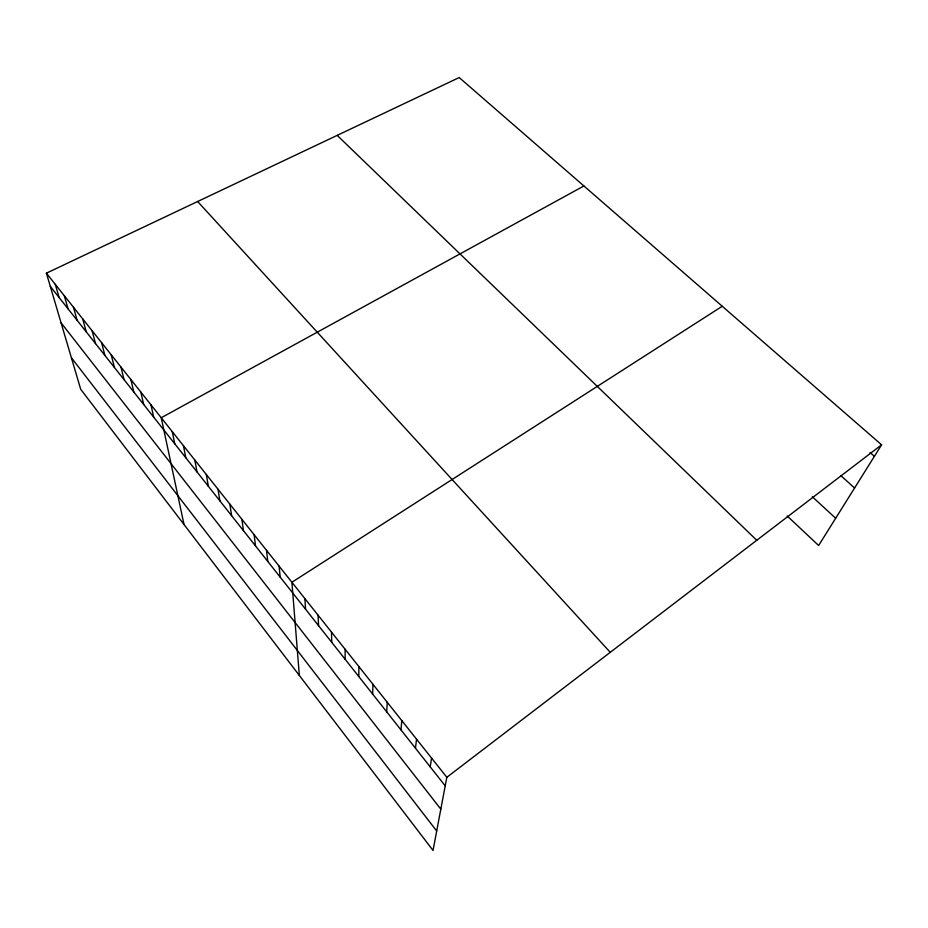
<?xml version="1.0" encoding="UTF-8"?>
<svg xmlns="http://www.w3.org/2000/svg" width="928" height="928" viewBox="0 0 928 928"><rect width="100%" height="100%" fill="white"/><g stroke="black" fill="none" stroke-linecap="round" stroke-linejoin="round"><path stroke-width="1.39" d="M358.776 676.524L358.939 666.64M372.615 694.016L372.986 684.342M386.663 711.799L387.278 702.322M400.954 729.86L401.801 720.604M415.466 748.223L416.556 739.187M430.221 766.888L431.566 758.083M881.6 444.814L446.832 777.304L433.028 850.454L80.713 389.296L46.4 273.18L459.209 77.546L881.6 444.814L818.624 545.513L787.234 516.003M722.251 306.252L291.902 582.262L299.338 675.456M583.898 185.96L161.24 417.751L184.022 524.529M870.058 452.493L874.408 456.309M841.104 475.878L854.584 488M812.325 496.758L835.676 518.253M337.2 135.372L756.761 540.282M197.641 201.504L610.253 652.314M46.4 273.18L446.832 777.304M50.298 286.381L445.22 785.854M61.074 322.828L440.823 809.146M71.386 357.732L436.694 831.024M55.309 284.397L59.125 297.54M64.334 295.765L68.046 308.827M73.474 307.261L77.094 320.264M82.72 318.919L86.246 331.841M92.092 330.716L95.514 343.569M101.593 342.664L104.899 355.436M111.209 354.774L114.411 367.465M120.953 367.036L124.039 379.645M130.825 379.471L133.806 391.987M140.824 392.057L143.689 404.492M150.962 404.817L153.7 417.159M172.26 431.636L174.742 443.77M183.454 445.718L185.786 457.736M194.799 460.01L196.991 471.911M206.318 474.51L208.359 486.284M217.999 489.218L219.89 500.865M229.866 504.148L231.594 515.666M241.895 519.309L243.461 530.688M254.121 534.69L255.513 545.931M266.522 550.304L267.751 561.394M279.119 566.161L280.163 577.1M304.894 598.618L305.567 609.22M318.084 615.218L318.559 625.658M331.493 632.096L331.76 642.35M345.1 649.229L345.158 659.309"/></g></svg>
